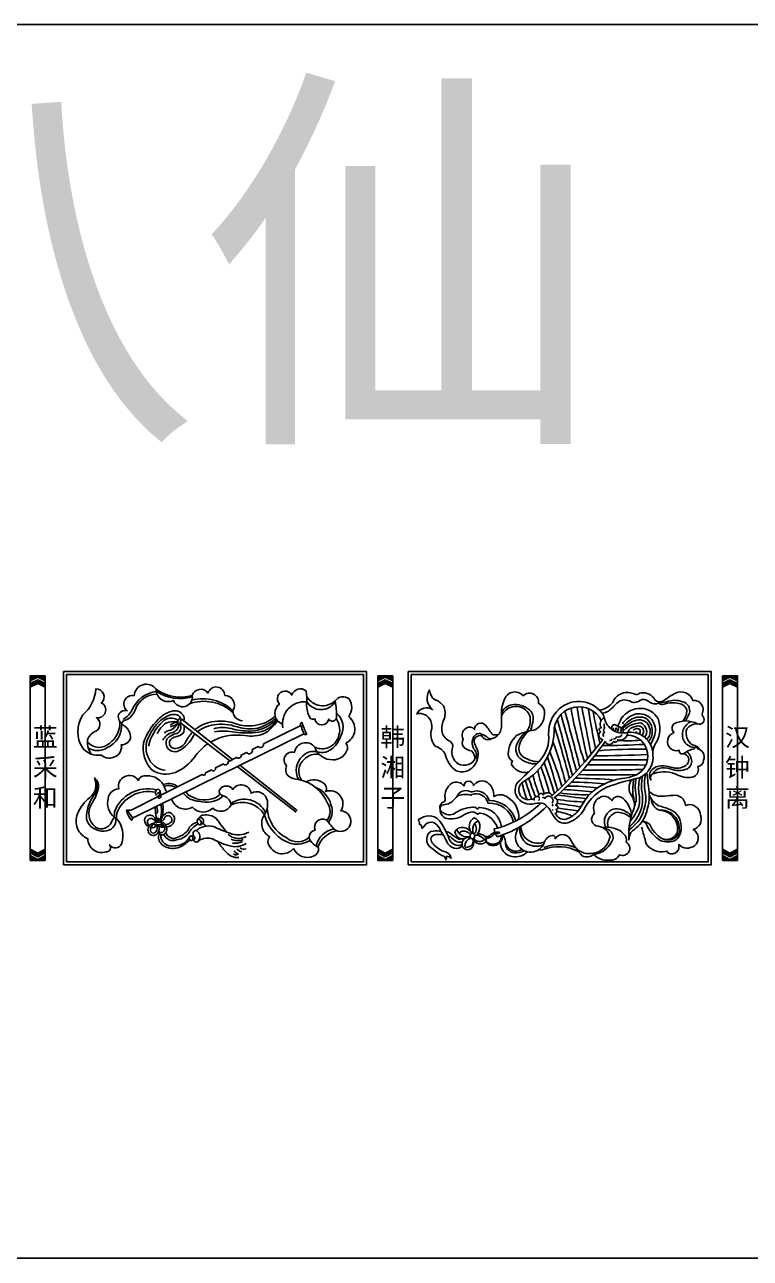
# Model space of a CAD drawing. Extents: x -66030 to 95157, y -13132 to 45879.
# Drawn here: x -9537 to -8315, y 5934 to 8010 of the extents above; entities that cross this region are included whole.
import ezdxf

# ---------------------------------------------------------------- set-up
doc = ezdxf.new("R2010")
doc.units = 0
doc.header["$LTSCALE"] = 100
doc.header["$MEASUREMENT"] = 0
for name, color, linetype in [('3', 11, 'CONTINUOUS'), ('4', 121, 'CONTINUOUS'), ('BH', 21, 'CONTINUOUS'), ('TEXT', 105, 'CONTINUOUS')]:
    doc.layers.add(name, color=color, linetype=linetype)
doc.styles.add('HZ', font='simhei.ttf')

# ---------------------------------------------------------------- blocks, each defined once
blk = doc.blocks.new('A$C3716098C')
at = {"layer": '3'}
for p, q in [((0, 355), (0, 0)), ((0, 355), (29, 355)), ((0, 355), (0, 345.4)), ((0, 345.4), (14.5, 352.7)), ((0, 340.4), (14.5, 347.7)), ((0, 337.9), (14.5, 345.2)), ((0, 335.9), (14.5, 343.1)), ((0, 333.4), (14.5, 340.7)), ((0, 340.4), (0, 337.9)), ((0, 335.9), (0, 333.4)), ((14.5, 352.7), (29, 345.4)), ((14.5, 347.7), (29, 340.4)), ((14.5, 345.2), (29, 337.9)), ((14.5, 343.1), (29, 335.9)), ((14.5, 340.7), (29, 333.4)), ((29, 355), (29, 0)), ((29, 355), (29, 345.4)), ((29, 340.4), (29, 337.9)), ((29, 335.9), (29, 333.4)), ((0, 21.6), (14.5, 14.3)), ((0, 19.1), (14.5, 11.9)), ((0, 17.1), (14.5, 9.8)), ((0, 14.6), (14.5, 7.3)), ((0, 9.6), (14.5, 2.3)), ((0, 0), (29, 0)), ((14.5, 14.3), (29, 21.6)), ((14.5, 11.9), (29, 19.1)), ((14.5, 9.8), (29, 17.1)), ((14.5, 7.3), (29, 14.6)), ((14.5, 2.3), (29, 9.6)), ((29, 19.1), (29, 21.6)), ((29, 14.6), (29, 17.1)), ((29, 0), (29, 9.6))]:
    blk.add_line(p, q, dxfattribs=at)
at = {"layer": 'BH'}
for p, q in [((6.3, 348.6), (0, 354.9)), ((5.6, 348.2), (0, 353.8)), ((4.8, 347.8), (0, 352.6)), ((4.1, 347.4), (0, 351.5)), ((3.3, 347.1), (0, 350.4)), ((2.6, 346.7), (0, 349.2)), ((1.8, 346.3), (0, 348.1)), ((1.1, 345.9), (0, 347)), ((0.3, 345.5), (0, 345.8)), ((7.1, 348.9), (1, 355)), ((7.8, 349.3), (2.2, 355)), ((8.6, 349.7), (3.3, 355)), ((9.3, 350.1), (4.4, 355)), ((10.1, 350.5), (5.6, 355)), ((10.9, 350.8), (6.7, 355)), ((11.6, 351.2), (7.8, 355)), ((12.4, 351.6), (8.9, 355)), ((13.1, 352), (10.1, 355)), ((13.9, 352.3), (11.2, 355)), ((14.9, 352.5), (12.3, 355)), ((17.1, 351.3), (13.5, 355)), ((19.4, 350.2), (14.6, 355)), ((21.7, 349.1), (15.7, 355)), ((23.9, 347.9), (16.9, 355)), ((26.2, 346.8), (18, 355)), ((28.5, 345.7), (19.1, 355)), ((29, 346.3), (20.3, 355)), ((29, 347.4), (21.4, 355)), ((29, 348.5), (22.5, 355)), ((29, 349.7), (23.7, 355)), ((29, 350.8), (24.8, 355)), ((29, 351.9), (25.9, 355)), ((29, 353), (27, 355)), ((29, 354.2), (28.2, 355)), ((8.5, 0), (0, 8.5)), ((7.4, 0), (0, 7.4)), ((6.2, 0), (0, 6.2)), ((5.1, 0), (0, 5.1)), ((4, 0), (0, 4)), ((2.8, 0), (0, 2.8)), ((1.7, 0), (0, 1.7)), ((0.6, 0), (0, 0.6)), ((9.6, 0), (0.1, 9.6)), ((10.8, 0), (2.3, 8.4)), ((11.9, 0), (4.6, 7.3)), ((13, 0), (6.9, 6.2)), ((14.2, 0), (9.1, 5)), ((15.3, 0), (11.4, 3.9)), ((16.4, 0), (13.7, 2.8)), ((17.6, 0), (15, 2.6)), ((18.7, 0), (15.7, 3)), ((19.8, 0), (16.5, 3.3)), ((21, 0), (17.2, 3.7)), ((22.1, 0), (18, 4.1)), ((23.2, 0), (18.7, 4.5)), ((24.3, 0), (19.5, 4.8)), ((25.5, 0), (20.3, 5.2)), ((26.6, 0), (21, 5.6)), ((27.7, 0), (21.8, 6)), ((28.9, 0), (22.5, 6.4)), ((29, 1), (23.3, 6.7)), ((29, 2.1), (24, 7.1)), ((29, 3.3), (24.8, 7.5)), ((29, 4.4), (25.5, 7.9)), ((29, 5.5), (26.3, 8.2)), ((29, 6.7), (27, 8.6)), ((29, 7.8), (27.8, 9)), ((29, 8.9), (28.5, 9.4))]:
    blk.add_line(p, q, dxfattribs=at)

msp = doc.modelspace()

# ---------------------------------------------------------------- linework, layer by layer
at = {"layer": '3', "color": 2}
for p, q in [((-66009.4, 8010), (95156.9, 8010)), ((-61048.5, 5934.5), (9054, 5934.5))]:
    msp.add_line(p, q, dxfattribs=at)
at = {"layer": '4'}
for p, q in [((-9079.8, 6685.1), (-9179.1, 6761.7)), ((-9078, 6688.1), (-9174.4, 6764))]:
    msp.add_line(p, q, dxfattribs=at)
for points in [[(-9471.2, 6596.5), (-8961.2, 6596.5), (-8961.2, 6921.5), (-9471.2, 6921.5)], [(-9466.2, 6601.5), (-8966.2, 6601.5), (-8966.2, 6916.5), (-9466.2, 6916.5)], [(-8891, 6596.5), (-8381, 6596.5), (-8381, 6921.5), (-8891, 6921.5)], [(-8886, 6601.5), (-8386, 6601.5), (-8386, 6916.5), (-8886, 6916.5)]]:
    msp.add_lwpolyline(points, close=True, dxfattribs=at)
for points in [[(-9315.2, 6888.2, 0.263635), (-9355.7, 6857.8, -0.182892), (-9371.2, 6841.4)], [(-8425.1, 6838.5, 0.111804), (-8417.6, 6851.7, 0.417556), (-8429.1, 6871, 0.188845), (-8456, 6870.5, -0.067197), (-8471.5, 6869.6)], [(-9275, 6842.2, 0.293108), (-9278.1, 6847.8, 0.274303), (-9299.2, 6845.2, 0.165242), (-9325.4, 6816.2, 0.260661), (-9329.4, 6778.8, 0.295147), (-9300.3, 6755.5, 0.295147)], [(-8685.4, 6822.1, 0.053463), (-8681.4, 6836.3, 0.211938), (-8684.2, 6854.2, 0.223047), (-8712.9, 6866, 0.27549), (-8734.1, 6852.8)], [(-8483.4, 6799.2, 0.081732), (-8475.9, 6815.1, 0.234062), (-8481, 6841, 0.264763), (-8507.9, 6850.3, 0.173168), (-8530.5, 6833.6)], [(-9278.7, 6839.6, 0.377217), (-9304.5, 6837.5, 0.152765), (-9328.3, 6796.4, 0.152765)], [(-9279.3, 6837.1, 0.136931), (-9299, 6834.6, 0.134038), (-9313.5, 6817.3, 0.134038)], [(-9304.1, 6806, -0.232712), (-9289.2, 6818.5, 0.350387), (-9276.9, 6834.4, 0.350387)], [(-9278.2, 6834.7, -0.119683), (-9291.1, 6823, 0.218811), (-9301.7, 6817.9, 0.218811)], [(-9275.5, 6834.7, -0.253267), (-9274.6, 6823.9, -0.182397), (-9280.5, 6817.3, 0.168495), (-9297, 6808.6, 0.731681), (-9277.6, 6788.3, 0.164589), (-9252.6, 6813.7, -0.017692), (-9250.1, 6816.4, -0.017692)], [(-9191.7, 6771.4), (-9274.6, 6835.3, -0.397937), (-9278.8, 6835.1, -0.330508), (-9277.1, 6841.6, -0.339639), (-9271.9, 6840.9), (-9186.8, 6773.8)], [(-9245.8, 6820.3, -0.145887), (-9218.6, 6831.8, -0.133792), (-9179.2, 6828.5, 0.289774), (-9114.2, 6843.6, 0.289774)], [(-9113.2, 6841.6, -0.21266), (-9157.1, 6821.5, -0.062876), (-9189.3, 6825.7, 0.141349), (-9218.3, 6825.5)], [(-9112.2, 6840.1, -0.248813), (-9148.3, 6819.2, -0.075717), (-9187.7, 6820.5, 0.088129), (-9217.4, 6820.1)], [(-8561.1, 6833.5, 0.200437), (-8560.3, 6826.5, 0.486631), (-8560.7, 6819.1, 0.500466), (-8561.7, 6812.6)], [(-8486.3, 6803.9, 0.203433), (-8480.3, 6821.2, 0.264247), (-8491.5, 6843.3, 0.180655), (-8511.3, 6843.5, 0.133468), (-8530.2, 6827.8)], [(-8489.5, 6807.8, 0.331925), (-8484.8, 6826.7, 0.428336), (-8506.9, 6839.7, 0.143366), (-8529.5, 6826)], [(-8493, 6811, 0.282466), (-8490.4, 6824.6, 0.258072), (-8499.7, 6835.3, 0.20422), (-8527.5, 6822.9)], [(-8497.4, 6814.1, 0.238316), (-8495.3, 6824.6, 0.420331), (-8507.9, 6829.2, 0.302411), (-8521.6, 6819.3)], [(-8414.8, 6837.6, 0.429931), (-8426.7, 6804.3, 0.303635), (-8403.1, 6794)], [(-8777.8, 6774.9, 0.324991), (-8781.1, 6792.2, -0.191401), (-8782.5, 6807.8, -0.470595), (-8767.5, 6816.6, -0.100858), (-8756.2, 6809.6, 0.102534), (-8751.2, 6808.6, 0.102534)], [(-8692.9, 6820.3, 0.088113), (-8706.4, 6803.1, 0.363562), (-8703.2, 6776, 0.189963), (-8674.6, 6766.2, 0.189963)], [(-8502, 6816.5, 0.094307), (-8500.3, 6823.5, 0.405843), (-8512.4, 6822.9)], [(-8478.7, 6749.9, -0.261618), (-8468.6, 6758.4, -0.175941), (-8450.2, 6758.1, 0.196457), (-8421, 6757.9, 0.349558), (-8414.5, 6775.6, 0.190067), (-8422.3, 6786.9, 0.190067)], [(-8491.7, 6749.3, 0.076298), (-8492.3, 6719, -0.136419), (-8494.2, 6689.4, -0.168202), (-8514.8, 6659, 0.288301), (-8519.9, 6647.9)], [(-8519.2, 6660.2, 0.14636), (-8498.8, 6690.2, 0.115316), (-8498, 6720.6, -0.074567), (-8496.6, 6745.7)], [(-9025.3, 6667.9, 0.214825), (-9019.9, 6693.6, 0.195957), (-9040.6, 6724, 0.014819), (-9046.4, 6726.3)], [(-8500.5, 6743.6, 0.111323), (-8502.6, 6716.8, -0.112121), (-8502.9, 6694.9, -0.102257), (-8517.6, 6670.1, -0.102257)], [(-8511, 6703.9, 0.092642), (-8512.7, 6714.7, -0.067046), (-8511.1, 6740.8)], [(-8507.3, 6741.7, 0.094764), (-8508.3, 6719.8, -0.172249), (-8510.3, 6695.2, -0.172249)], [(-9314.9, 6722.5, 0.381062), (-9385.8, 6685.6, -0.11306), (-9386.2, 6676.6)], [(-9311.8, 6713.7, 1.259272), (-9309, 6713.5, 0.070889), (-9309.1, 6714.7, 0.445786), (-9310.9, 6718.1, 0.485621), (-9312.7, 6715.4)], [(-9269.8, 6717.2, 0.239812), (-9243, 6703.6, 0.250221), (-9204.8, 6710.6, 0.144391), (-9204.3, 6713.4)], [(-8709.9, 6670.3, 0.342168), (-8754.6, 6704.5, 0.437973), (-8783.3, 6719.5, -0.219427), (-8787.2, 6719.9, 0.408459), (-8808.9, 6712, -0.129307), (-8823.5, 6698.9, -0.002671), (-8834.4, 6696.7, 0.455686), (-8835.9, 6687.1, 0.305549), (-8814.7, 6682, -0.132253), (-8782.7, 6693.7, -0.283795), (-8774.3, 6690.1, -0.488959), (-8770, 6692.9, -0.370137), (-8734, 6660.3, -0.370137)], [(-8713.6, 6668.5, 0.374126), (-8756.7, 6700, 0.446214), (-8784, 6715, -0.424509), (-8787.4, 6714.3, 0.142881), (-8808.9, 6712, 0.142881)], [(-8648.8, 6700.4, 0.393832), (-8649.4, 6709.6, 0.530865), (-8661.1, 6708.1, 0.798454), (-8665.1, 6708.7, 0.798454)], [(-8485.1, 6713.1, 0.168259), (-8469.4, 6696, -0.026793), (-8450, 6689.4, -0.308544), (-8431.8, 6661.8, -0.242395), (-8440, 6638.3, -0.2179), (-8466.9, 6637.5, -0.136774), (-8489.4, 6663.3, 0.299828), (-8497, 6669.7, 0.299828)], [(-8515.5, 6678.3, 0.234296), (-8542.5, 6690.8, 0.31046), (-8560.4, 6673.7, 0.192554), (-8558.3, 6660.1)], [(-8464.1, 6640.8, 0.290524), (-8440.7, 6642.7, 0.288834), (-8434.8, 6658.5, 0.43935), (-8467.9, 6688.4)], [(-9316.7, 6668.6, 0.528791), (-9328.6, 6672.8, 0.435992), (-9326.7, 6662.6, 0.435992)], [(-9324.2, 6659.3, 0.384942), (-9315.4, 6662.7, 0.24033), (-9315.4, 6664.2)], [(-9314.9, 6664.6, -0.302421), (-9316.4, 6651.3)], [(-9300.3, 6664.4, 0.19922), (-9292.3, 6666.9, 0.414607), (-9289.8, 6675.3, 0.586113), (-9301, 6676.6, -0.183028), (-9305.1, 6670.2)], [(-9302.3, 6647.7, 0.427812), (-9281.4, 6638.5, 0.197201), (-9261.7, 6648.7, -0.122498), (-9244.9, 6665.7)], [(-9299, 6651.1, 0.520432), (-9278.7, 6643.1, 0.170505), (-9261.7, 6655.5, -0.23682), (-9247.1, 6667.9)], [(-9242.4, 6675.8, -0.315528), (-9235.8, 6680.1, -0.205599), (-9214.5, 6674.7, 0.001697), (-9197.3, 6651.7, 0.001697)], [(-8800.4, 6631.1, -0.224647), (-8806.2, 6629.1, -0.259297), (-8820.9, 6637.3, 0.061419), (-8836.5, 6668, 0.421613), (-8869.4, 6675, 0.069696), (-8873.6, 6672.9, 0.362321), (-8872.2, 6669.1, -0.031249), (-8872, 6664.4, -0.51922), (-8868.4, 6658.1, 0.265598), (-8864.1, 6661.5, -0.572953), (-8840.5, 6661.2, -0.018034), (-8826.2, 6635.5, 0.239961), (-8813.7, 6624.8, 0.329515), (-8799.9, 6628.3)], [(-8773.2, 6669.7, 0.304312), (-8781.3, 6662.5, 0.145215), (-8781.5, 6649)], [(-9310.5, 6648.8, 0.303666), (-9306, 6630.9, 0.257317), (-9279.1, 6625.3, 0.153592), (-9259.3, 6638.9)], [(-9307.7, 6647.2, 0.498844), (-9285.8, 6628.5, 0.270248), (-9260, 6642)], [(-8835.1, 6651.9, 0.115555), (-8849, 6653.4, 0.401904), (-8859.2, 6643.6, 0.333455), (-8853, 6625.9, 0.065149), (-8831.3, 6610.8, -0.224596), (-8827.5, 6604.9, 0.051314), (-8826.6, 6611, -0.213394), (-8818.5, 6607.3, 0.314668), (-8830.8, 6619.1, -0.149591), (-8850.7, 6633.7, -0.227488), (-8852.6, 6642.6, -0.215401), (-8844.3, 6647.6, -0.086247), (-8832.2, 6646.7)], [(-8800.7, 6640.1, -0.15936), (-8805.7, 6639.8, -0.07055), (-8820.3, 6649.5, 0.166426), (-8827.2, 6652, 0.166426)], [(-8799.9, 6634.8, -0.116888), (-8808.5, 6635, -0.099459), (-8820.3, 6644, 0.125862), (-8823.7, 6644.3, 0.125862)], [(-8786.3, 6647.6, 0.247943), (-8799.5, 6653, 0.271268), (-8805.2, 6649.3, 0.271268)], [(-8760.1, 6636.2, 0.107797), (-8766.4, 6642.3, 0.22203), (-8779.3, 6646.3, 0.22203)], [(-8760.1, 6636.2, 0.326797), (-8750.4, 6629.1, 0.267146), (-8735.8, 6634.4, 0.254649), (-8733.3, 6646.3)], [(-8760.1, 6636.2, 0.408169), (-8737.2, 6635.7, 0.28031), (-8735.4, 6645.5, 0.28031)], [(-8702.8, 6660.7, 0.303816), (-8690, 6631.5, 0.229209), (-8663.8, 6629.9, 0.229209)], [(-8560.8, 6657.2, -0.492566), (-8546.6, 6639.3, -0.16809), (-8566.3, 6617.6, -0.078138), (-8579, 6614)], [(-9211.6, 6635.7, -0.053065), (-9209.2, 6631.8, 0.044092), (-9196.9, 6617.4, 0.246593), (-9176.4, 6608.9)], [(-8695.8, 6620.3, -0.156382), (-8712.3, 6616.6, -0.42095), (-8727.3, 6635.3)], [(-9184.2, 6620.2, 0.17007), (-9177.3, 6614.7, 0.104063), (-9178.9, 6613.9, -0.413846), (-9185.1, 6614.8)]]:
    msp.add_lwpolyline(points, format="xyb", dxfattribs=at)
for centre, radius, start, end in [((-9275.2, 6947.3), 71.3, 235.9523, 286.8458), ((-9236.6, 6802), 73.8, 46.8273, 104.865), ((-9065.8, 6833.8), 37, 84.2748, 190.4023), ((-9037.8, 6885.5), 27.9, 209.5542, 329.1353), ((22523.9, 15353.8), 32297.4, 195.26635, 195.44159), ((-18899.3, 4065.7), 10644.1, 14.66632, 15.19299), ((-8052.5, 6952.7), 571.9, 189.2983, 198.6858), ((-7587, 7022.7), 1032.4, 188.9397, 193.8687), ((-5601.9, 7404.3), 3045.4, 190.2562, 191.7798), ((-7079.2, 7102.7), 1528.3, 189.1637, 191.7317), ((-8008, 6947.8), 579.1, 189.2503, 194.67), ((-9415.1, 6831.6), 41.7, 293.5332, 2.8026), ((-9279.4, 6817.3), 18.9, 89.3319, 132.4247), ((-9297.4, 6856.1), 28.3, 282.78, 311.5014), ((-9270.1, 6836.5), 4.67, 112.4717, 195.0999), ((-8961.9, 6867.3), 115.9, 197.5111, 206.2856), ((-10438.2, 6268.2), 1879.1, 14.5892, 17.3653), ((1121.4, 9374.3), 10084.5, 194.54513, 195.10314), ((-8567, 6827), 30.1, 349.6303, 4.0196), ((-8553.3, 6812.3), 6.93, 276.9746, 326.9859), ((-8526.9, 6821.6), 19.2, 163.1133, 176.1187), ((-8543.8, 6812.2), 3.53, 240.5721, 350.3112), ((-8528, 6823.2), 13.9, 165.0456, 190.3597), ((-8504.8, 6851.2), 44, 213.6916, 222.306), ((-8537.9, 6818.4), 7.17, 250.7543, 339.1506), ((-8543.8, 6825), 11.4, 334.127, 15.2661), ((-8509.4, 6818.5), 2.99, 351.5435, 56.5012), ((-9414.2, 6817.9), 29.2, 237.5068, 302.7024), ((-9050.4, 6762.8), 24.6, 76.2273, 136.6122), ((-9466.4, 6512.5), 869.3, 14.8288, 19.5722), ((-8500.5, 5918.9), 872.3, 89.2952, 94.6155), ((-8562.2, 7941.1), 1144, 269.8979, 273.44), ((-8521.9, 7017.9), 212.7, 265.5414, 275.955), ((-9046.8, 6755.1), 32.7, 131.1091, 207.4605), ((-9255.5, 6543.7), 634.5, 15.7943, 20.7641), ((-10685.8, 6131.5), 2129.7, 16.0868, 17.6733), ((-9263.7, 6539), 659.2, 16.72, 22.0495), ((-8508.6, -4684.8), 11458, 89.89816, 90.37042), ((-8570.8, 8322.9), 1542.9, 269.7676, 273.0788), ((-8491.7, 6788.1), 193.5, 192.0724, 202.264), ((-8233.4, 6858.9), 451.8, 193.2892, 198.4506), ((-9111.4, 6595.4), 473.9, 14.927, 20.504), ((-8554.9, 10855), 4107.1, 269.3116, 270.6815), ((-8590.3, 9859.4), 3103.8, 269.8658, 271.7508), ((-8549.8, 2769.9), 3994.9, 89.1551, 90.5717), ((-9437.3, 6728.8), 22.5, 320.4985, 37.8288), ((-9294.5, 6707.1), 22.8, 57.2461, 106.2218), ((-8550.8, 6763.7), 151.4, 191.0048, 202.3231), ((-7711.4, 7036), 1026.4, 196.8543, 198.7081), ((-8282.3, 6869.5), 425.2, 197.4169, 201.8918), ((-8622.8, 6292.9), 436.1, 83.3382, 90.0659), ((-8613, 6188.7), 546.7, 84.4794, 90.39), ((-8613.9, 5952.4), 789.8, 84.9293, 89.7224), ((-9363.5, 6673.8), 69.5, 144.1859, 180.3944), ((-9166.7, 6667.9), 39, 24.7213, 126.2819), ((-8669.9, 6705.8), 1.25, 62.6336, 219.992), ((-8520.5, 7683.5), 984.5, 262.9891, 265.6262), ((-8497.4, 7610.8), 907.7, 260.9923, 264.0611), ((-8596.3, 6946.9), 232.5, 260.2665, 272.5214), ((-8760.6, 4829.2), 1898.6, 84.576, 86.0393), ((-9355.3, 6686.4), 41.9, 355.4353, 10.3432), ((-9350.9, 6686.8), 44.5, 338.5472, 15.1924), ((-8649.6, 6696.7), 1.89, 296.7624, 69.6035), ((-8642.7, 6693.6), 7.22, 213.0823, 229.3452), ((-8669.4, 6548), 141.5, 67.2885, 78.3123), ((-8678.9, 6278.5), 422.7, 79.366, 84.7635), ((-8565.8, 7093), 407.5, 259.6229, 264.5022), ((-9405.7, 6681.8), 28.6, 197.3676, 275.5263), ((-9402.3, 6672.6), 19.3, 268.1535, 5.9271), ((-9319, 6657.3), 9.35, 91.4972, 155.1998), ((-9312.7, 6655.1), 12.2, 124.8604, 195.6705), ((-9303, 6673.6), 8.74, 167.7695, 203.8552), ((-9303.6, 6669.2), 7.07, 225.8568, 279.8037), ((-9310.6, 6656.4), 10.1, 42.0539, 65.1379), ((-9308.3, 6657.7), 7.42, 314.5207, 46.3105), ((-9243.8, 6668.7), 4.03, 2.32, 118.0365), ((-9247.1, 6667.5), 7.49, 331.5445, 10.6085), ((-9237.7, 6660.9), 5.03, 6.1305, 86.9365), ((-9066.7, 6697.8), 68.8, 194.5442, 252.7823), ((-8789.2, 6657.4), 12.9, 313.4158, 41.6794), ((-9320.2, 6655.6), 5.74, 222.1835, 311.2192), ((-9306.8, 6655.7), 4.91, 205.9299, 319.1675), ((-9303.9, 6670.2), 10.5, 229.2736, 285.0633), ((-9273.8, 6638.9), 20.2, 358.6609, 18.6841), ((-9176.7, 6667), 26.2, 227.6709, 299.4481), ((-9009.7, 6620.5), 37.1, 100.2304, 168.5905), ((-8791.8, 6661.8), 18.3, 198.0884, 285.4191), ((-9178.4, 6662.3), 25.2, 244.63, 291.424), ((-9183.1, 6661.1), 28.4, 261.7376, 296.7898), ((-9169.5, 6630), 11.9, 213.7216, 262.194), ((-9167.9, 6632.4), 9.61, 230.3919, 293.6843), ((-9078.7, 6673.5), 42.2, 258.58, 301.9187), ((-8781.4, 6627.6), 14.4, 106.2017, 180.079), ((-8793.3, 6628.4), 2.58, 198.8737, 278.6485), ((-8793.2, 6637.8), 12, 271.181, 347.0026), ((-8771.2, 6646.3), 10.8, 208.2015, 320.5982), ((-8636, 6557.6), 73, 68.7427, 111.2652)]:
    msp.add_arc(centre, radius, start, end, dxfattribs=at)
at = {"layer": 'TEXT'}
for points in [[(-9169.9, 6838.9, -0.427696), (-9186.1, 6856.1, 0.579442), (-9199.9, 6881.6, 0.856551), (-9228.2, 6885.4, 0.630426), (-9254.7, 6881.3, -0.230601), (-9315.4, 6891.9, 0.707224), (-9352.6, 6880.9, 0.810584), (-9364.2, 6855.8, 0.439606), (-9379.4, 6846.3, 0.249551), (-9369.7, 6830.9, -0.21655), (-9358.5, 6812.7, -0.417894), (-9374.3, 6798.5, -0.338251), (-9383.8, 6778.9, -0.330721), (-9408.2, 6781.1, -0.262466), (-9439.2, 6792.8, -0.297859), (-9438.8, 6849, 0.201038), (-9417.1, 6892.4, -0.706585), (-9407.5, 6868.9, -0.857255), (-9416, 6844, -0.552551), (-9417.1, 6821.3, 0.24545), (-9431.2, 6805.6, 0.197153), (-9424, 6782.5)], [(-9315.4, 6891.9, 0.563706), (-9286.3, 6873, 0.894042), (-9254.7, 6881.3)], [(-9102.8, 6831.8, 0.237408), (-9108, 6835.8, -0.510299), (-9107.6, 6867, -1.17158), (-9087.2, 6882, -0.527247), (-9063, 6889.2, -0.084307), (-9062.5, 6867.2, 0.112236), (-9056.2, 6843.1, 0.254775), (-9048.3, 6842, 0.849969), (-9024.8, 6841.6, 0.704488), (-9011.8, 6844.3, 0.058112), (-9014.1, 6872.2)], [(-9373.4, 6833.6, -0.396397), (-9367, 6839.6, 0.216866), (-9350.5, 6858.4, -0.309764), (-9313.9, 6883.6)], [(-9061.9, 6879.6, 0.478432), (-9014.1, 6872.2, -0.444516), (-8990.7, 6875.7, -0.317895), (-8991.3, 6846.1, -0.556879), (-8996.1, 6801.1, -0.357752), (-8994.8, 6787.7, -0.301976), (-9018, 6773.1, -0.323521), (-9048.4, 6794.4, 0.665775), (-9082.5, 6785.7, 0.785646), (-9095.8, 6762.8, 0.324006), (-9093.1, 6746.2, 0.163459), (-9075.8, 6740, -0.250495), (-9027, 6700.4, -0.322033), (-9027.9, 6670.7, -0.322033)], [(-8739.4, 6815.2, 0.091714), (-8736.6, 6819.2, 0.089248), (-8734.1, 6828.1, 0.015127), (-8734.1, 6849.6, -0.138388), (-8726.6, 6879.6, -0.473775), (-8697.2, 6881, -0.719244), (-8671.9, 6868.3, -0.360255), (-8662.1, 6845.8, -0.27562), (-8679.3, 6823, 0.096119), (-8708.5, 6813.9, 0.226922), (-8722.6, 6783, 0.296694), (-8715.4, 6770.9, 0.498133), (-8715.9, 6763.8, 0.329556), (-8688, 6752.8)], [(-8568.8, 6856.6, 0.199058), (-8546.8, 6869.8, -0.441419), (-8509.6, 6883.4, 0.332347), (-8502, 6885.2, -0.300499), (-8477.8, 6877.4, 0.51989), (-8460.6, 6873.1, -0.042572), (-8440.9, 6885.5, -0.450171), (-8411.9, 6873.1, -0.611305), (-8396.4, 6850.2, 0.207251), (-8394.3, 6845.3, -0.767708), (-8404, 6833.8, 0.236971), (-8443.6, 6833.8, 0.453341), (-8443.6, 6819, 0.556044), (-8449.7, 6792.1, 0.266324), (-8434.7, 6789.3, 0.63262), (-8427.5, 6783.5)], [(-8429, 6838.2, 0.204952), (-8422.1, 6857.4, 0.275749), (-8435.4, 6867.8, 0.149565), (-8460, 6866.7, -0.235861), (-8468.9, 6868.2, -0.223154), (-8485.3, 6870.6, 0.348194), (-8501.3, 6872.9, -0.33503), (-8518.6, 6872.2, 0.296168), (-8540.1, 6868.6, -0.042402), (-8554.1, 6854.9, -0.115849), (-8564.5, 6851.6, -0.115849)], [(-9269, 6838.5, 0.24864), (-9270.2, 6848.4, 0.351137), (-9290, 6854.7, 0.130164), (-9311.9, 6841, 0.130667), (-9336.8, 6801.1, 0.222074), (-9322.9, 6756.1, 0.2436), (-9282.7, 6752.1, 0.127602), (-9250.5, 6778.2, -0.068317), (-9231.3, 6798.1, -0.008862), (-9228.7, 6799.9, -0.008862)], [(-9044.5, 6786.7, 0.263313), (-9018.1, 6792.7, 0.128269), (-9004.3, 6813.6, 0.362843), (-9011.8, 6851.6)], [(-8691.5, 6820.7, 0.206607), (-8686, 6844.7, 0.329561), (-8707, 6862.7, 0.356285), (-8734, 6846.5)], [(-8566.3, 6839.5, 0.728543), (-8645.2, 6826.8, -0.278785), (-8697.4, 6736.3, 0.883447), (-8683.5, 6706.9, -0.410726), (-8678.9, 6705.3, -0.878735), (-8670.6, 6709.6, -1.152108), (-8663.6, 6714, -0.588591), (-8648.6, 6712.9, 0.041789), (-8563.8, 6806.9, -0.61595), (-8567.1, 6820.9, -0.901128), (-8565.8, 6827.3, -0.509552), (-8561, 6843.7)], [(-8538.4, 6829.6, 0.028809), (-8532.4, 6842.7, -0.249767), (-8498.9, 6859.7, -0.257198), (-8470.4, 6842.5, -0.210921), (-8473, 6803.1, 0.185138), (-8479.1, 6781.7, 0.185138)], [(-9431.3, 6802.9, 0.414005), (-9393.9, 6800.8, 0.240916), (-9376.5, 6837.4, 0.240916)], [(-9354.8, 6675.1, 0.01563), (-9356.6, 6671.2, -0.14746), (-9365.3, 6688.2, -0.64334), (-9363.2, 6687.7, 0.058349), (-9354.8, 6675.1, -0.129237), (-9349.8, 6677.8), (-9068.1, 6816.2, -0.019329), (-9063.4, 6815.7, 0.882674), (-9062.2, 6817.1, -0.029697), (-9070.2, 6836.1, 0.199999), (-9072.2, 6834.5, -0.121844), (-9073.1, 6830.5), (-9134.6, 6799.9, -0.715968), (-9143.6, 6795.4), (-9153.7, 6790.3, -0.861201), (-9163.2, 6785.6), (-9172.3, 6781, -0.697258), (-9180.3, 6777.1), (-9194.5, 6770, -0.75064), (-9202.1, 6766.2), (-9215.6, 6759.5, -0.859367), (-9222.4, 6756.1), (-9232.5, 6751.1, -0.794091), (-9237.9, 6748.4), (-9309, 6712.9)], [(-9254.3, 6819.6, 0.064798), (-9264.8, 6805, -0.261458), (-9279.7, 6792.9, -0.631785), (-9292.8, 6804.7, -0.217991), (-9282.2, 6812, 0.104979), (-9270.1, 6817.9, 0.163364), (-9268.4, 6830.5)], [(-9115.1, 6846.4, -0.151397), (-9149.2, 6831.1, -0.122986), (-9181.2, 6833.7, 0.08905), (-9207.1, 6838.4, 0.150185), (-9245.4, 6827.6, 0.021993), (-9250.2, 6823.7)], [(-9223.8, 6803, -0.169539), (-9165.9, 6813.8, 0.135168), (-9133.5, 6817.2, 0.125026), (-9111.3, 6839, 0.125026)], [(-9048.4, 6794.4, 0.43407), (-9009.1, 6810.4, 0.256941), (-9012.3, 6842.5, 0.256941)], [(-8530, 6820.2, 0.220555), (-8530.2, 6827.8, -0.156353), (-8543.5, 6832.7, 0.403125), (-8549.3, 6825)], [(-8399.2, 6789.8, 0.20443), (-8412.5, 6798.1, -0.33851), (-8422, 6825.1, -0.240919), (-8404, 6833.8)], [(-8688.5, 6821.5, 0.136465), (-8703.9, 6798.2, 0.280583), (-8699.9, 6780, 0.164866), (-8671, 6769.9)], [(-8521.6, 6819.3, -0.519504), (-8538.2, 6807, -0.638184), (-8545.4, 6804, -0.697246), (-8559.5, 6804, -0.067194), (-8645.3, 6709.3, -0.7266), (-8643.1, 6696.6, -1.057656), (-8642.3, 6689.7, -0.618575), (-8643.4, 6683.1, 0.359445), (-8625.7, 6673.2, 0.137457), (-8604.5, 6687.8, -0.045905), (-8585.2, 6715.6, -0.151264), (-8533.3, 6741.5, 0.078606), (-8506.8, 6747.9, 0.331361), (-8488.3, 6784.8, 0.38478), (-8522.4, 6814.4)], [(-8404.5, 6791.8, -0.483473), (-8393.9, 6772.8, -0.377632), (-8403.6, 6761.7, -0.387279), (-8409.4, 6745.2, -0.210878), (-8437, 6747.6, 0.202082), (-8476.9, 6750.3, 0.569943), (-8482.2, 6739, -0.383848), (-8480.4, 6756.8, -0.218006), (-8461.1, 6763.1, -0.049781), (-8445.4, 6760, 0.25787), (-8421.3, 6765.6, 0.553448), (-8427.3, 6783.6, 0.553448)], [(-9040.5, 6782, 0.277627), (-9066, 6773.7, 0.397499), (-9070.9, 6739.5, 0.397499)], [(-9386.2, 6676.6, -0.014432), (-9390.4, 6668.6, -0.451266), (-9417.7, 6659.7, -0.371162), (-9424.5, 6698.7, 0.090823), (-9413.1, 6723.5, 0.305933), (-9419.5, 6742.6, -0.338763), (-9426.9, 6709.6, 0.135075), (-9447.8, 6682.4, 0.415998), (-9430.5, 6640.3, 0.506422), (-9400, 6618.3, 0.659451), (-9394, 6630.4, 0.643812), (-9373.4, 6632.5, 0.267563), (-9381.9, 6673.9, -0.323261), (-9396.8, 6704, -0.400548), (-9378.3, 6724.6, -0.386526), (-9367.9, 6745, -0.404917), (-9345.8, 6738.4, -0.331485), (-9331.3, 6746.5, -0.320281), (-9301.2, 6726.7, 0.067327), (-9297.3, 6718.7, 0.067327)], [(-8514.6, 6739.9, 0.325881), (-8515.1, 6713, -0.287315), (-8513.8, 6683.7, 0.107213), (-8519.5, 6638.4, -0.054274), (-8516.5, 6651.1, 0.017713), (-8504, 6661.5, 0.149843), (-8488.5, 6690, 0.138825), (-8487.9, 6734.2, 0.080433), (-8489.4, 6751.4)], [(-9062.7, 6736, -0.305722), (-9033.8, 6733.8, -0.421911), (-9030.2, 6720, -0.710333), (-9004.5, 6687.2, -0.500888), (-8988.6, 6663.8, -0.546382), (-9017, 6657.7, 0.022052), (-9029.4, 6672.4, 0.66106), (-9047.8, 6654.8, 0.637391), (-9053.6, 6634.2, 0.045202), (-9042.2, 6625.1, -0.359236), (-9050.5, 6610.9, -0.393636), (-9084.4, 6623.7, -0.526634), (-9124.8, 6628.1, -0.347107), (-9124.4, 6643.8, -0.448749), (-9133.3, 6680.5, 0.183927), (-9128.2, 6703.9, 0.531714), (-9155.6, 6716.8, 0.698337), (-9186.2, 6723.4, 0.505059), (-9208.4, 6723.4, 0.454566), (-9204.9, 6713.5, -0.318489), (-9189.3, 6697.3, -0.495169), (-9220.3, 6691.7, -0.432932), (-9254.1, 6693.4, -0.479695), (-9289.7, 6707.4)], [(-8705.4, 6672.7, 0.302534), (-8723.9, 6710.3, 0.325063), (-8746.9, 6711.2, 0.258315), (-8757.8, 6735.2, 0.393178), (-8781.2, 6729.8, 0.9906), (-8797.1, 6729.2, 0.358106), (-8817.5, 6733.9, 0.28633), (-8829.1, 6708.6, -0.219847), (-8830.1, 6702.8, 0.437523), (-8837.4, 6690.7, 0.433697), (-8822.5, 6673.8, 0.182069), (-8796.6, 6681, -0.113536), (-8782.2, 6685.7, -0.062221), (-8774.1, 6681.6, -0.186669), (-8769.4, 6683.5, -0.281962), (-8740.9, 6658.2)], [(-9382.6, 6674.2, 0.026036), (-9381.7, 6683.6, -0.367689), (-9316.5, 6718.7)], [(-9311, 6711.9), (-9356.3, 6689.3, -0.166), (-9364.1, 6688.7)], [(-9308.3, 6715.8, 0.277524), (-9310.7, 6723.1, 0.530277), (-9315.5, 6721.3, 0.343015), (-9314.9, 6713.3, 0.343015)], [(-9264.8, 6719.6, 0.269332), (-9257.4, 6711.8, 0.221484), (-9216.2, 6709.3, 0.189442), (-9208.1, 6716, 0.189442)], [(-8609.5, 6625.6, 0.278614), (-8579.3, 6616.2, 0.31614), (-8551.2, 6644.1, 0.272321), (-8570.7, 6661.4, -0.702586), (-8577.3, 6683.4, -0.499378), (-8562.6, 6711.8, -0.262503), (-8548.2, 6704.6, -0.538632), (-8529.2, 6708, -0.195865), (-8515, 6680, -0.195865)], [(-8498.2, 6659.7, 0.00027), (-8492.3, 6639.5, 0.215806), (-8485.7, 6626.1, 0.239337), (-8454.7, 6619.7, 0.465931), (-8452.6, 6616.1, 0.653828), (-8435.7, 6630.5, 0.353645), (-8408.9, 6628.5, 0.524442), (-8411.3, 6656.1, 0.47248), (-8399.1, 6679.8, 0.525156), (-8424.5, 6696.5, 0.457948), (-8445.3, 6713.3, -0.006393), (-8464.2, 6711.9, -0.216856), (-8485.5, 6720.4, -0.216856)], [(-8481.8, 6707.1, 0.301045), (-8467.9, 6688.4, -0.216235), (-8444.4, 6676.3, -0.220702), (-8438.2, 6650.3, -0.396973), (-8464.1, 6640.8, -0.145992), (-8484.5, 6664.3, 0.190306), (-8497, 6669.7, 0.190306)], [(-9317, 6694, 0.084265), (-9312.6, 6668, -0.204539), (-9316.6, 6673.8, 0.446072), (-9331.4, 6678.8, 0.587509), (-9327.5, 6661.2, 0.435967), (-9324.6, 6647, 0.448861), (-9312.1, 6651, 0.153771), (-9310.8, 6661.7, 0.178118), (-9311.2, 6663.9)], [(-9308, 6668.5, 0.082266), (-9303.7, 6690.3, 0.189747), (-9305.5, 6699.6, 0.189747)], [(-9298.1, 6660.3, 0.317659), (-9285.1, 6669.7, 0.331873), (-9287.9, 6681.3, 0.364984), (-9298, 6683.9, 0.061436), (-9305.4, 6677, 0.061436)], [(-9128.6, 6691.8, 0.266062), (-9095.7, 6641.7, 0.379446), (-9057.7, 6643.2)], [(-8657.6, 6695.1, -0.114515), (-8740.9, 6643.6, -0.158216), (-8746.2, 6656.8, 0.13067), (-8667.7, 6700.3, 0.13067)], [(-8516.2, 6675.9, 0.138272), (-8535.5, 6684.7, 0.225515), (-8547, 6681.4, 0.347045), (-8554.5, 6660.1)], [(-9319, 6666.6, 0.487943), (-9319.4, 6664.7, 0.253067), (-9317, 6663.7, 0.094199), (-9314.9, 6664.6, 0.13264), (-9311.2, 6663.9, 0.244977), (-9306.4, 6665.5, 0.334218), (-9305.8, 6667.5, 0.706422), (-9308, 6668.5, -0.09622), (-9312.6, 6668, -0.343879), (-9316.7, 6668.6, -0.407216), (-9319.3, 6666.7)], [(-9312.1, 6651, 0.635707), (-9299, 6651.1, 0.416244), (-9304, 6667.5, 0.416244)], [(-8736.8, 6649.3, 0.198828), (-8738.1, 6651.6, 0.225091), (-8752.3, 6646.8, -0.275489), (-8761.3, 6644.3, 0.150714), (-8774.7, 6648.8, 0.498783), (-8780.1, 6675.8, 0.478981), (-8783.7, 6649.6, 0.227227), (-8797.9, 6659.1, 0.373845), (-8812.6, 6651.2, 0.369783), (-8796.7, 6640)], [(-9252.4, 6638.7, 0.868265), (-9243, 6638.9, 0.473013), (-9249.4, 6654.7, 0.455545), (-9252, 6644.9)], [(-9159.6, 6651.4, -0.229414), (-9191.4, 6649.7, -0.037054), (-9218.9, 6660.9, 0.258178), (-9247.6, 6654, 0.258178)], [(-8787.2, 6643.2, 0.45555), (-8800.4, 6630.7, 0.344917), (-8792.3, 6621.8, 0.354623), (-8781.3, 6629.9, 0.11964), (-8782.8, 6640.2, 0.372652), (-8764.1, 6632.4, 0.194274), (-8759.4, 6637.8, 0.102688), (-8761.3, 6644.3)], [(-8760.1, 6641.7, 0.260693), (-8748.1, 6646.2, -0.31429), (-8738.9, 6648.5)], [(-8731.5, 6647, -0.102394), (-8727.3, 6635.3, 0.55548), (-8699.5, 6622.4, 0.55548)], [(-8579, 6614, -0.305929), (-8598.2, 6611.8, -0.06916), (-8618.9, 6641, 0.532271), (-8643.9, 6640.3, 0.306032), (-8645.7, 6645.9, 0.333614), (-8661.3, 6635.5, -0.263634), (-8679.8, 6618.3, -0.62898), (-8707.5, 6654.8, 0.272016), (-8706.6, 6658.6)], [(-8579, 6614, 0.236861), (-8552.7, 6604.3, 0.334788), (-8535.6, 6613.3, 0.958507), (-8524.2, 6634.8, 0.297322), (-8528.4, 6648.6, 0.248644), (-8564.4, 6659.3)], [(-9164, 6632.5, -0.202588), (-9189.4, 6627.8, -0.062395), (-9220.4, 6640.1, 0.200957), (-9243.3, 6637.6, 0.200957)], [(-8735.8, 6634.4, 0.361885), (-8716.4, 6610.3, 0.242676), (-8690.3, 6618.4)], [(-8604, 6618.4, 0.219078), (-8664, 6622.2, -0.32669), (-8670.4, 6622.7)]]:
    msp.add_lwpolyline(points, format="xyb", dxfattribs=at)
for points in [[(-8739.4, 6815.2, -0.014505), (-8748.6, 6815.1, 0.004675), (-8760.6, 6831, 0.727999), (-8779.6, 6824.1, 0.409285), (-8793.6, 6826.6, 0.403157), (-8798.5, 6808.1, 0.344042), (-8796.6, 6793.4, 0.10766), (-8784.7, 6788.1, -0.276539), (-8779.3, 6773.2, -0.45008), (-8810.6, 6769, -0.271303), (-8816.4, 6793.7, 0.268479), (-8820, 6804.2, -0.265367), (-8834.1, 6819.7, -0.15904), (-8830.3, 6842.2, 0.187797), (-8831.9, 6863.9, 0.167148), (-8846.6, 6874.4, -0.197164), (-8855.3, 6890.5, 0.382727), (-8850, 6857.8, 0.438787), (-8876.7, 6850.5, -0.361178), (-8853, 6838.6, -0.143781), (-8852.2, 6821.7, 0.249367), (-8845, 6795.6, -0.19705), (-8828.6, 6782.8, 0.205369), (-8810.5, 6754.9, 0.212421), (-8790.5, 6754.9, 0.255095), (-8773.9, 6778.4, 0.208653), (-8775.1, 6790.9, -0.033965), (-8778.9, 6799.8, -0.688834), (-8767, 6813.4, 0.446708), (-8751.2, 6808.6, 0.163242)], [(-8709, 6712.3, -0.359334), (-8703, 6738.6, 0.016773), (-8671.9, 6769, 0.182839), (-8654.1, 6809.3, -0.253527), (-8636.7, 6859, -0.467263), (-8561.6, 6847.3, 0.433807), (-8524.6, 6818.8, -0.476953), (-8479.1, 6781.5, -0.334886), (-8501.8, 6743, 0.021362), (-8549, 6730, 0.210339), (-8595.9, 6688, -0.151562), (-8619.8, 6668.4, -0.287617), (-8640.3, 6671, -0.074738), (-8652.2, 6688.4, 0.103185), (-8663.2, 6699.6, 0.119527), (-8677.8, 6699.4, -0.33907)], [(-9235.6, 6669.2, 0.394654), (-9240.8, 6676.1, 0.342158), (-9245.7, 6672.2, 0.585036), (-9240.6, 6663.9, 0.244032)], [(-9252, 6644.9, 0.188199), (-9258.3, 6644.7, 0.533109), (-9258.2, 6638.1, 0.327091), (-9253.5, 6638.4, 0.118765), (-9251.4, 6639.2, 0.501846)], [(-8783.7, 6649.6, 0.787799), (-8782.8, 6640.2, 0.88098)]]:
    msp.add_lwpolyline(points, format="xyb", close=True, dxfattribs=at)
for centre, radius, start, end in [((-9234.7, 6799.7), 71.9, 47.2399, 110.1355), ((-8399.5, 6746.4), 46.4, 101.9599, 126.995), ((-9294, 6708.6), 24.6, 51.7326, 107.1355), ((-9310.3, 6711.7), 3.03, 207.1935, 8.4117), ((-9170.3, 6658.8), 42.9, 30.4457, 116.3086), ((-9004.5, 6613.5), 40.8, 99.2044, 162.2694), ((-8672.8, 6661.5), 28.7, 180.1983, 293.5941)]:
    msp.add_arc(centre, radius, start, end, dxfattribs=at)

# ---------------------------------------------------------------- block references
at = {"layer": '4', "xscale": 0.875, "yscale": 0.875, "zscale": 0.875}
for p in [(-9527.5, 6603.7), (-8942.4, 6603.7), (-8362.2, 6603.7)]:
    msp.add_blockref('A$C3716098C', p, dxfattribs=at)

# ---------------------------------------------------------------- texts
at = {"layer": 'TEXT', "color": 2, "insert": (-10607.4, 7580.8), "char_height": 500, "attachment_point": 4, "style": 'HZ'}
msp.add_mtext('暗八仙', dxfattribs=at)
at = {"layer": 'TEXT', "char_height": 30.6, "attachment_point": 4, "style": 'HZ'}
for s, insert in [('蓝\\P采\\P和', (-9523, 6758.7)), ('韩\\P湘\\P子', (-8937.9, 6758.7)), ('汉\\P钟\\P离', (-8357.7, 6758.7))]:
    msp.add_mtext(s, dxfattribs=dict(at, insert=insert))

doc.saveas('drawing.dxf')
